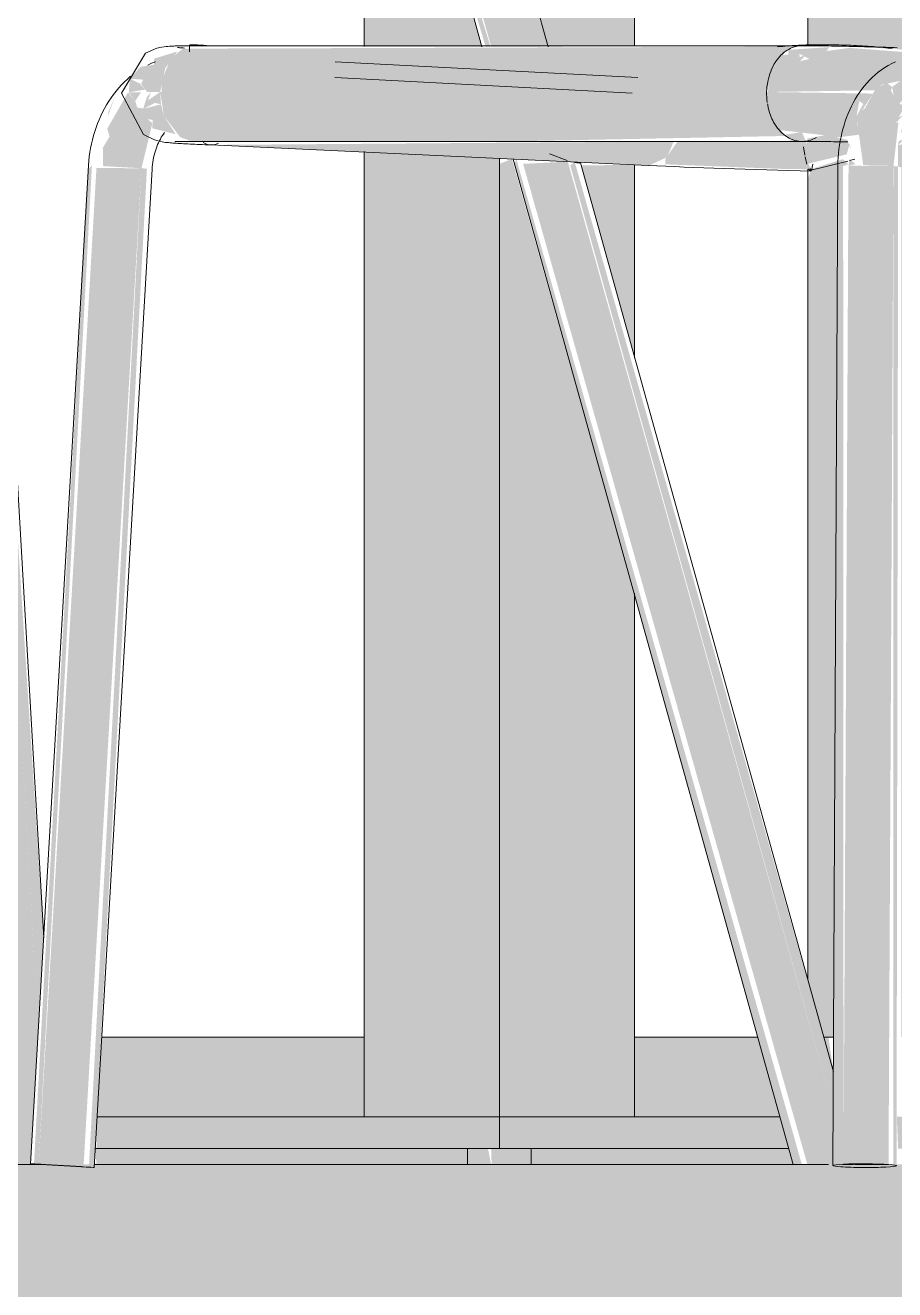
# Model space of a CAD drawing. Header units: inches. Extents: x -23034 to -8288, y -132 to 853.
# Drawn here: x -19240.32 to -19226.67, y -1.96 to 17.87 of the extents above; entities that cross this region are included whole.
import ezdxf

# ---------------------------------------------------------------- set-up
doc = ezdxf.new("R2010")
doc.units = ezdxf.units.IN
doc.header["$MEASUREMENT"] = 0
for name, color, linetype, lineweight in [('A-GLAZ-CWMG', 51, 'Continuous', 9), ('C-BLDG-PADS', 91, 'Continuous', 9), ('I-FURN', 30, 'Continuous', 9)]:
    doc.layers.add(name, color=color, linetype=linetype, lineweight=lineweight)

# ---------------------------------------------------------------- blocks, each defined once
blk = doc.blocks.new('HermanMiller_Collection_Air-Chair_SideChair_Arms - Arms-V30-Section 8')
at = {"layer": 'I-FURN'}
h = blk.add_hatch(color=256, dxfattribs=at)
h.paths.add_polyline_path([(-26090.247, 0), (-26090.059, 0), (-26090.059, 0.876), (-26094.223, 15.735), (-26094.925, 15.701), (-26090.461, 0), (-26090.359, 0)], flags=0)
h.paths.add_polyline_path([(-26094.704, 17.539), (-26095.546, 20.56), (-26096.111, 20.368), (-26096.222, 20.357), (-26095.425, 17.539), (-26094.718, 17.539)], flags=0)
h = blk.add_hatch(color=256, dxfattribs=at)
h.paths.add_polyline_path([(-26089.645, 0), (-26089.727, 0.01), (-26089.651, 0)], flags=0)
h.paths.add_polyline_path([(-26090.055, 0.861), (-26090.059, 1.485), (-26094.114, 15.73), (-26094.184, 15.675), (-26090.059, 0.876)], flags=0)
h.paths.add_polyline_path([(-26094.694, 17.539), (-26094.537, 17.55), (-26095.472, 20.608), (-26095.537, 20.53), (-26094.704, 17.539)], flags=0)
h = blk.add_hatch(color=256, dxfattribs=at)
h.paths.add_polyline_path([(-26090.682, 0), (-26090.548, 0), (-26095.03, 15.773), (-26095.058, 15.701), (-26090.823, 0.507)], flags=0)
h.paths.add_polyline_path([(-26095.437, 17.539), (-26096.311, 20.399), (-26096.356, 20.357), (-26095.513, 17.539), (-26095.447, 17.539)], flags=0)
h = blk.add_hatch(color=256, dxfattribs=at)
h.paths.add_polyline_path([(-26101.115, 16.822), (-26100.922, 16.952), (-26101.098, 17.036)], flags=0)
h.paths.add_polyline_path([(-26100.825, 16.826), (-26100.623, 16.828), (-26100.544, 17.2), (-26100.353, 17.463), (-26100.718, 17.351), (-26100.719, 17.256), (-26100.931, 17.223), (-26101.098, 17.036), (-26100.892, 17.022), (-26100.922, 16.952), (-26100.827, 16.828)], flags=0)
h = blk.add_hatch(color=256, dxfattribs=at)
h.paths.add_polyline_path([(-26095.801, 16.825), (-26091.101, 16.828), (-26090.968, 17.29), (-26090.769, 17.489), (-26090.65, 17.539), (-26100.267, 17.508), (-26100.458, 17.351), (-26100.603, 16.998), (-26100.6, 16.828), (-26096.033, 16.826)], flags=0)
h.paths.add_polyline_path([(-26096.618, 17.356), (-26096.618, 17.356), (-26096.613, 17.356)], flags=0)
h = blk.add_hatch(color=256, dxfattribs=at)
h.paths.add_polyline_path([(-26087.936, 16.742), (-26087.99, 17.069), (-26088.359, 17.259), (-26088.382, 17.369), (-26088.657, 17.337), (-26088.732, 17.439), (-26089.8, 17.52), (-26090.159, 17.47), (-26090.877, 17.405), (-26091.038, 17.151), (-26091.083, 16.828), (-26089.4, 16.855), (-26089.295, 16.941), (-26088.597, 17.085), (-26088.588, 16.948), (-26088.699, 16.838), (-26088.188, 16.755), (-26087.948, 16.743)], flags=0)
h.paths.add_polyline_path([(-26088.546, 16.839), (-26088.473, 16.865), (-26088.541, 16.839)], flags=0)
h.paths.add_polyline_path([(-26088.06, 17.212), (-26088.205, 17.313), (-26088.359, 17.259), (-26088.155, 17.227)], flags=0)
h.paths.add_polyline_path([(-26090.576, 17.311), (-26090.587, 17.425), (-26090.43, 17.347)], flags=0)
for points in [[(-26090.76, 17.539), (-26090.769, 17.549), (-26090.769, 17.539)], [(-26101.44, 16.448), (-26101.336, 16.751), (-26101.437, 16.51)], [(-26095.283, 16.05), (-26090.802, 16.138), (-26090.991, 16.355), (-26091.101, 16.828), (-26100.622, 16.827), (-26100.563, 16.45), (-26100.306, 16.117), (-26100.125, 16.053), (-26096.033, 16.05)], [(-26089.691, 16.448), (-26089.64, 16.707), (-26089.713, 16.61), (-26089.702, 16.529)], [(-26090.394, 15.615), (-26090.447, 15.7), (-26090.49, 15.778), (-26090.46, 15.989), (-26090.547, 16.199), (-26090.823, 16.156), (-26090.686, 16.077), (-26090.802, 16.053), (-26092.5, 16.051), (-26092.691, 15.776), (-26092.691, 15.693), (-26090.866, 15.621)], [(-26092.944, 15.675), (-26092.663, 15.806), (-26092.559, 16.051), (-26099.814, 15.997), (-26092.976, 15.676)], [(-26102.531, 0.005), (-26101.694, 15.674), (-26101.75, 15.621), (-26102.604, 0.009)], [(-26101.826, -0.036), (-26100.916, 15.63), (-26101.623, 15.637), (-26102.531, 0.005), (-26101.934, -0.029)], [(-26101.66, -0.047), (-26100.831, 15.625), (-26100.916, 15.63), (-26101.741, -0.041), (-26101.685, -0.045)], [(-26090.059, -0.014), (-26089.893, 0.005), (-26089.9, 15.665), (-26089.982, 15.652), (-26090.052, 1.402)], [(-26089.187, -0.001), (-26089.109, 15.665), (-26089.815, 15.671), (-26089.893, 0.005), (-26089.285, 0.005)], [(-26089.061, -0.022), (-26089.036, 15.658), (-26089.109, 15.665), (-26089.113, -0.007), (-26089.07, -0.015)]]:
    blk.add_hatch(color=256, dxfattribs=at).paths.add_polyline_path(points, flags=0)
h = blk.add_hatch(color=256, dxfattribs=at)
h.paths.add_polyline_path([(-26090.576, 17.311), (-26090.487, 17.406), (-26090.582, 17.374)], flags=0)
h.paths.add_polyline_path([(-26090.76, 17.413), (-26090.159, 17.47), (-26090.117, 17.532), (-26090.76, 17.489), (-26090.76, 17.425)], flags=0)
h = blk.add_hatch(color=256, dxfattribs=at)
h.paths.add_polyline_path([(-26088.953, 16.391), (-26088.546, 16.839), (-26088.851, 16.84), (-26088.924, 16.615)], flags=0)
h.paths.add_polyline_path([(-26089.13, 16.907), (-26089.106, 16.771), (-26089.15, 16.85)], flags=0)
h.paths.add_polyline_path([(-26089.109, 15.665), (-26089.031, 16.356), (-26089.083, 16.333), (-26088.924, 16.615), (-26089.018, 16.64), (-26088.851, 16.84), (-26088.572, 17.004), (-26088.692, 17.138), (-26088.851, 17.05), (-26088.918, 17.062), (-26089.13, 16.907), (-26089.21, 16.965), (-26089.381, 16.894), (-26089.553, 16.579), (-26089.691, 16.448), (-26089.584, 15.676), (-26089.208, 15.67)], flags=0)
h = blk.add_hatch(color=256, dxfattribs=at)
h.paths.add_polyline_path([(-26101.115, 16.822), (-26100.856, 16.867), (-26100.932, 16.945), (-26101.109, 16.826)], flags=0)
h.paths.add_polyline_path([(-26100.916, 15.63), (-26100.745, 16.339), (-26100.82, 16.4), (-26101.021, 16.501), (-26100.983, 16.583), (-26101.015, 16.687), (-26101.127, 16.822), (-26101.454, 16.252), (-26101.417, 16.13), (-26101.523, 15.953), (-26101.522, 15.665), (-26101.024, 15.637)], flags=0)
h.paths.add_polyline_path([(-26100.877, 16.566), (-26100.706, 16.657), (-26100.812, 16.698), (-26100.768, 16.827), (-26100.833, 16.744), (-26100.889, 16.567)], flags=0)
h = blk.add_hatch(color=256, dxfattribs=at)
h.paths.add_polyline_path([(-26100.61, 16.634), (-26100.623, 16.828), (-26100.827, 16.687)], flags=0)
h.paths.add_polyline_path([(-26100.38, 16.166), (-26100.563, 16.45), (-26100.61, 16.634), (-26100.877, 16.566), (-26101.109, 16.604), (-26100.951, 16.418), (-26100.741, 16.39), (-26100.745, 16.258)], flags=0)
h.paths.add_polyline_path([(-26101.015, 16.687), (-26100.922, 16.825), (-26101.115, 16.822)], flags=0)
h = blk.add_hatch(color=256, dxfattribs=at)
h.paths.add_polyline_path([(-26090.327, 16.074), (-26089.62, 16.161), (-26089.656, 16.231), (-26089.685, 16.338), (-26089.609, 16.526), (-26089.431, 16.803), (-26091.101, 16.828), (-26090.991, 16.355), (-26090.906, 16.232), (-26090.191, 16.149)], flags=0)
h.paths.add_polyline_path([(-26088.765, 16.099), (-26088.412, 16.143), (-26088.384, 16.26), (-26088.185, 16.156), (-26088.083, 16.274), (-26088.224, 16.376), (-26088.004, 16.423), (-26087.956, 16.743), (-26088.628, 16.749), (-26088.99, 16.22), (-26088.953, 16.115), (-26088.887, 16.11)], flags=0)
h.paths.add_polyline_path([(-26088.686, 16.205), (-26088.862, 16.333), (-26088.749, 16.403), (-26088.559, 16.423), (-26088.384, 16.26)], flags=0)
h.paths.add_polyline_path([(-26088.924, 16.615), (-26088.999, 16.663), (-26088.953, 16.619)], flags=0)
h.paths.add_polyline_path([(-26089.083, 16.333), (-26088.942, 16.475), (-26089.029, 16.429), (-26089.071, 16.354)], flags=0)
h.paths.add_polyline_path([(-26089.691, 16.448), (-26089.66, 16.696), (-26089.583, 16.64), (-26089.681, 16.465)], flags=0)
h = blk.add_hatch(color=256, dxfattribs=at)
h.paths.add_polyline_path([(-26090.472, 15.697), (-26089.843, 15.85), (-26089.797, 16.016), (-26089.775, 15.924), (-26089.837, 16.079), (-26090.191, 16.149), (-26090.461, 16.098), (-26090.49, 15.778)], flags=0)
h.paths.add_polyline_path([(-26089.04, 15.988), (-26088.919, 16.112), (-26089.025, 16.055), (-26089.037, 16.002)], flags=0)
h.paths.add_polyline_path([(-26088.686, 16.205), (-26088.45, 16.322), (-26088.623, 16.416), (-26088.839, 16.382), (-26088.83, 16.258), (-26088.7, 16.21)], flags=0)
for p, q in [((-26094.532, 17.536), (-26095.42, 20.719)), ((-26096.383, 20.451), (-26095.571, 17.539)), ((-26100.161, 17.563), (-26100.161, 17.459)), ((-26097.877, 17.303), (-26093.121, 17.053)), ((-26097.881, 17.053), (-26093.214, 16.808)), ((-26099.828, 15.997), (-26092.961, 15.675)), ((-26090.502, 15.835), (-26090.524, 15.97)), ((-26101.747, 15.676), (-26102.658, 0.011)), ((-26095.08, 15.775), (-26090.683, 0)), ((-26094.508, 15.859), (-26094.235, 15.754)), ((-26090.05, 1.454), (-26094.025, 15.717)), ((-26090.472, 15.697), (-26090.497, 15.809)), ((-26090.423, 15.597), (-26089.827, 15.745)), ((-26089.802, 15.751), (-26089.714, 15.773)), ((-26101.659, -0.047), (-26100.749, 15.618)), ((-26090.424, 15.597), (-26090.446, 15.622)), ((-26090.406, 15.622), (-26090.424, 15.597)), ((-26089.983, 15.65), (-26090.06, -0.016)), ((-26090.683, 0), (-26090.682, 0)), ((-26089.909, 0), (-26089.815, 0)), ((-26089.815, 0), (-26089.738, 0))]:
    blk.add_line(p, q, dxfattribs=at)
at = {"layer": 'I-FURN', "flags": 128}
for points in [[(-26101.228, 16.809), (-26100.855, 17.439), (-26100.677, 17.514), (-26100.602, 17.532), (-26100.558, 17.538), (-26100.526, 17.542), (-26100.5, 17.544), (-26100.477, 17.546), (-26100.454, 17.547), (-26100.432, 17.548), (-26100.409, 17.549), (-26100.385, 17.55), (-26100.36, 17.55), (-26100.334, 17.551), (-26100.306, 17.551), (-26100.278, 17.552), (-26100.248, 17.552), (-26100.217, 17.552), (-26100.184, 17.552), (-26100.15, 17.552), (-26100.115, 17.552), (-26100.105, 17.552)], [(-26100.351, 17.526), (-26100.348, 17.526), (-26100.341, 17.526), (-26100.331, 17.525), (-26100.318, 17.523), (-26100.302, 17.522), (-26100.284, 17.521), (-26100.264, 17.52), (-26100.242, 17.518)], [(-26090.546, 17.552), (-26097.981, 17.55), (-26100.105, 17.552)], [(-26089.053, 17.523), (-26089.097, 17.524), (-26089.141, 17.526), (-26089.186, 17.527), (-26089.232, 17.529), (-26089.278, 17.53), (-26089.325, 17.532), (-26089.372, 17.533), (-26089.42, 17.535), (-26089.468, 17.536), (-26089.516, 17.537), (-26089.564, 17.539), (-26089.613, 17.54), (-26089.661, 17.541), (-26089.709, 17.542), (-26089.758, 17.543), (-26089.806, 17.544), (-26089.853, 17.545), (-26089.901, 17.546), (-26089.948, 17.547), (-26089.994, 17.548), (-26090.04, 17.548), (-26090.085, 17.549), (-26090.13, 17.55), (-26090.174, 17.55), (-26090.216, 17.551), (-26090.258, 17.551), (-26090.299, 17.552), (-26090.34, 17.552), (-26090.379, 17.552), (-26090.416, 17.552), (-26090.453, 17.552), (-26090.489, 17.552), (-26090.523, 17.552), (-26090.547, 17.552)], [(-26100.698, 17.303), (-26100.758, 17.278), (-26100.817, 17.25)], [(-26089.076, 17.3), (-26089.134, 17.273), (-26089.191, 17.244), (-26089.245, 17.212), (-26089.298, 17.177), (-26089.348, 17.139), (-26089.397, 17.099), (-26089.443, 17.057), (-26089.487, 17.013), (-26089.53, 16.967), (-26089.57, 16.92), (-26089.608, 16.871), (-26089.645, 16.82), (-26089.679, 16.768), (-26089.711, 16.714), (-26089.742, 16.659), (-26089.771, 16.603), (-26089.797, 16.546), (-26089.822, 16.488), (-26089.845, 16.429), (-26089.866, 16.369), (-26089.886, 16.309), (-26089.903, 16.247), (-26089.919, 16.185), (-26089.933, 16.122), (-26089.946, 16.059), (-26089.956, 15.995), (-26089.965, 15.931), (-26089.972, 15.866), (-26089.977, 15.802), (-26089.981, 15.737), (-26089.982, 15.671), (-26089.983, 15.65)], [(-26101.088, 17.074), (-26101.137, 17.031), (-26101.185, 16.987), (-26101.23, 16.941), (-26101.274, 16.893), (-26101.316, 16.843), (-26101.356, 16.791), (-26101.394, 16.738), (-26101.43, 16.684), (-26101.464, 16.628), (-26101.497, 16.571), (-26101.527, 16.513), (-26101.556, 16.453), (-26101.583, 16.393), (-26101.607, 16.332), (-26101.63, 16.269), (-26101.651, 16.206), (-26101.67, 16.143), (-26101.687, 16.078), (-26101.702, 16.013), (-26101.715, 15.948), (-26101.726, 15.882), (-26101.735, 15.815), (-26101.742, 15.749), (-26101.747, 15.682), (-26101.747, 15.676)], [(-26101.228, 16.809), (-26100.886, 16.16), (-26100.712, 16.077), (-26100.638, 16.056), (-26100.594, 16.047), (-26100.563, 16.042), (-26100.538, 16.038), (-26100.514, 16.035), (-26100.492, 16.033), (-26100.469, 16.031), (-26100.446, 16.029), (-26100.422, 16.027), (-26100.398, 16.025), (-26100.371, 16.023), (-26100.344, 16.022), (-26100.316, 16.02), (-26100.286, 16.018), (-26100.255, 16.016), (-26100.222, 16.014), (-26100.188, 16.013), (-26100.153, 16.011), (-26100.117, 16.009), (-26100.08, 16.008), (-26100.041, 16.006), (-26100.001, 16.004), (-26099.961, 16.002), (-26099.919, 16.001), (-26099.877, 15.999), (-26099.833, 15.998), (-26099.826, 15.997)], [(-26100.749, 15.618), (-26100.746, 15.655), (-26100.743, 15.692), (-26100.738, 15.729), (-26100.732, 15.765), (-26100.725, 15.801), (-26100.717, 15.836), (-26100.708, 15.871), (-26100.698, 15.905), (-26100.687, 15.938), (-26100.675, 15.97), (-26100.663, 16.002), (-26100.649, 16.032), (-26100.635, 16.061), (-26100.62, 16.09), (-26100.605, 16.117), (-26100.589, 16.142), (-26100.573, 16.167), (-26100.557, 16.19)], [(-26100.387, 16.048), (-26100.385, 16.049), (-26100.378, 16.049), (-26100.368, 16.049), (-26100.355, 16.05), (-26100.339, 16.05), (-26100.321, 16.051), (-26100.3, 16.051), (-26100.278, 16.051), (-26100.254, 16.052), (-26100.228, 16.052), (-26100.2, 16.052), (-26100.171, 16.052), (-26100.14, 16.052), (-26100.107, 16.052)], [(-26090.543, 16.052), (-26097.981, 16.05), (-26100.107, 16.052)], [(-26089.825, 16.044), (-26089.871, 16.045), (-26089.917, 16.046), (-26089.962, 16.047), (-26090.007, 16.048), (-26090.052, 16.048), (-26090.095, 16.049), (-26090.138, 16.05), (-26090.18, 16.05), (-26090.222, 16.051), (-26090.262, 16.051), (-26090.301, 16.052), (-26090.339, 16.052), (-26090.376, 16.052), (-26090.412, 16.052), (-26090.446, 16.052), (-26090.479, 16.052), (-26090.511, 16.052), (-26090.541, 16.052), (-26090.542, 16.052)], [(-26092.961, 15.675), (-26092.826, 15.669), (-26092.686, 15.663), (-26092.543, 15.657), (-26092.395, 15.65), (-26092.244, 15.644), (-26092.089, 15.638), (-26091.93, 15.633), (-26091.769, 15.627), (-26091.605, 15.621), (-26091.438, 15.615), (-26091.269, 15.61), (-26091.098, 15.604), (-26090.925, 15.599), (-26090.751, 15.594), (-26090.576, 15.589), (-26090.415, 15.585)], [(-26090.661, 0), (-26090.616, 0), (-26090.548, 0)], [(-26090.548, 0), (-26090.461, 0), (-26090.359, 0), (-26090.247, 0), (-26090.131, 0)]]:
    blk.add_lwpolyline(points, dxfattribs=at)
at = {"layer": 'I-FURN'}
for centre, major_axis, ratio, start_param, end_param in [((-26094.015, 16.463), (-0.021, 0.75), 0.90616, 2.940591, 3.083211), ((-26090.395, 16.334), (0.02, 0.75), 0.096081, 3.166388, 3.689986), ((-26090.395, 16.334), (0.02, 0.75), 0.096081, 2.904588, 3.166388), ((-26102.159, -0.018), (-0.499, 0.029), 0.004932, 5.55572, 6.341118), ((-26102.159, -0.018), (-0.499, 0.029), 0.004932, 0.581531, 0.843331), ((-26102.159, -0.018), (-0.499, 0.029), 0.004932, 3.984923, 5.55572), ((-26089.56, -0.018), (-0.5, 0.002), 0.058011, 5.440141, 6.225539), ((-26089.56, -0.018), (-0.5, 0.002), 0.058011, 3.869345, 5.440141), ((-26102.159, -0.018), (-0.499, 0.029), 0.004932, 0.843331, 2.414127), ((-26102.159, -0.018), (-0.499, 0.029), 0.004932, 3.199525, 3.984923), ((-26102.159, -0.018), (-0.499, 0.029), 0.004932, 2.414127, 2.675926), ((-26089.56, -0.018), (-0.5, 0.002), 0.058011, 0, 0.727752), ((-26089.56, -0.018), (-0.5, 0.002), 0.058011, 0.727752, 2.298549), ((-26089.56, -0.018), (-0.5, 0.002), 0.058011, 2.298549, 3.869345)]:
    blk.add_ellipse(centre, major_axis=major_axis, ratio=ratio, start_param=start_param, end_param=end_param, dxfattribs=at)
for points, knots in [([(-26100.154, 17.558), (-26100.168, 17.563), (-26100.153, 17.57), (-26100.016, 17.567), (-26099.859, 17.556), (-26099.779, 17.55)], [-0.6, -0.6, -0.6, -0.6, -0.4, -0.2, -0.0246731, -0.0246731, -0.0246731, -0.0246731]), ([(-26091.101, 16.828), (-26091.098, 16.94), (-26091.054, 17.163), (-26090.902, 17.403), (-26090.714, 17.532), (-26090.589, 17.555), (-26090.526, 17.552)], [0, 0, 0, 0, 0.285714, 0.571429, 0.785714, 1, 1, 1, 1]), ([(-26090.563, 16.053), (-26090.646, 16.057), (-26090.811, 16.115), (-26090.99, 16.321), (-26091.064, 16.518), (-26091.084, 16.619), (-26091.087, 16.64)], [0, 0, 0, 0, 0.2857143, 0.5714286, 0.7857143, 0.8387102, 0.8387102, 0.8387102, 0.8387102])]:
    blk.add_open_spline(points, degree=3, knots=knots, dxfattribs=at)
for points in [[(-26090.929, 17.538), (-26090.873, 17.542), (-26090.816, 17.546), (-26090.76, 17.55)], [(-26090.76, 17.55), (-26090.684, 17.557), (-26090.498, 17.568), (-26090.153, 17.572), (-26089.779, 17.562), (-26089.419, 17.541), (-26089.216, 17.521), (-26089.13, 17.51)], [(-26091.091, 16.661), (-26091.099, 16.716), (-26091.102, 16.772), (-26091.101, 16.828)], [(-26090.319, 16.116), (-26090.357, 16.093), (-26090.437, 16.059), (-26090.521, 16.051), (-26090.563, 16.053)], [(-26099.814, 15.997), (-26099.859, 15.997), (-26099.905, 16.009), (-26099.948, 16.035)], [(-26099.707, 16.024), (-26099.742, 16.007), (-26099.778, 15.998), (-26099.814, 15.997)]]:
    blk.add_open_spline(points, degree=3, dxfattribs=at)
blk = doc.blocks.new('Falcon 7700 Series Pedestal Base - 36_ Square Top x 30_ - Wheelchair Height-V35-Section 8')
at = {"layer": 'I-FURN'}
h = blk.add_hatch(color=256, dxfattribs=at)
h.paths.add_polyline_path([(-26097.419, 0.75), (-26095.297, 0.75), (-26095.297, 15.785), (-26097.419, 15.885), (-26097.419, 1.402)], flags=0)
h.paths.add_polyline_path([(-26095.571, 17.539), (-26096.776, 21.547), (-26097.419, 23.264), (-26097.419, 17.54), (-26095.645, 17.539)], flags=0)
h.paths.add_polyline_path([(-26096.925, 24.821), (-26096.841, 24.821), (-26096.873, 24.651)], flags=0)
h.paths.add_polyline_path([(-26095.297, 20.278), (-26095.375, 26.1), (-26095.642, 25.985), (-26096.29, 25.803), (-26096.324, 25.92), (-26096.267, 26.064), (-26096.248, 26.152), (-26096.33, 26.148), (-26096.742, 25.663), (-26096.89, 24.616), (-26096.701, 23.956), (-26096.629, 23.91), (-26095.333, 20.406)], flags=0)
h.paths.add_polyline_path([(-26096.729, 25.392), (-26096.694, 25.703), (-26096.637, 25.667), (-26096.694, 25.496)], flags=0)
h.paths.add_polyline_path([(-26097.419, 26.011), (-26097.276, 26.135), (-26097.181, 26.093), (-26096.592, 26.681), (-26095.977, 26.935), (-26095.297, 27.128), (-26095.297, 28.5), (-26097.419, 28.5), (-26097.419, 26.043)], flags=0)
h.paths.add_polyline_path([(-26096.977, 26.335), (-26096.694, 26.482), (-26096.905, 26.383), (-26096.919, 26.374)], flags=0)
h = blk.add_hatch(color=256, dxfattribs=at)
h.paths.add_polyline_path([(-26093.176, 0.75), (-26093.176, 8.948), (-26095.099, 15.776), (-26095.297, 15.701), (-26095.297, 0.75)], flags=0)
h.paths.add_polyline_path([(-26093.176, 12.667), (-26093.176, 15.686), (-26094.014, 15.675), (-26093.957, 15.468)], flags=0)
h.paths.add_polyline_path([(-26094.534, 17.54), (-26093.176, 17.55), (-26093.176, 26.484), (-26095.297, 26.1), (-26095.263, 20.157), (-26094.537, 17.55)], flags=0)
h.paths.add_polyline_path([(-26095.297, 27.081), (-26094.337, 27.274), (-26093.176, 27.538), (-26093.176, 28.5), (-26095.297, 28.5), (-26095.297, 27.086)], flags=0)
h = blk.add_hatch(color=256, dxfattribs=at)
h.paths.add_polyline_path([(-26101.024, 0.25), (-26095.297, 0.25), (-26095.297, 0.75), (-26101.614, 0.75), (-26101.621, 0.25), (-26101.147, 0.25)], flags=0)
h.paths.add_polyline_path([(-26104.673, 0.25), (-26103.26, 0.25), (-26103.323, 0.75), (-26110.854, 0.75), (-26110.854, 0.25)], flags=0)
h = blk.add_hatch(color=256, dxfattribs=at)
h.paths.add_polyline_path([(-26086.494, 0.25), (-26079.741, 0.25), (-26079.741, 0.75), (-26087.305, 0.75), (-26087.335, 0.25)], flags=0)
h.paths.add_polyline_path([(-26088.993, 0.25), (-26088.335, 0.25), (-26088.348, 0.75), (-26089.057, 0.75), (-26089.036, 0.25)], flags=0)
h.paths.add_polyline_path([(-26090.751, 0.25), (-26090.891, 0.75), (-26095.297, 0.75), (-26095.297, 0.25)], flags=0)
blk.add_hatch(color=256, dxfattribs=at).paths.add_polyline_path([(-26095.297, 0), (-26095.168, 0), (-26095.168, 0.25), (-26095.427, 0.25), (-26095.418, 0)], flags=0)
for p, q in [((-26093.176, 17.548), (-26093.176, 26.484)), ((-26097.419, 17.54), (-26097.419, 23.264)), ((-26097.419, 0.75), (-26097.419, 15.896)), ((-26095.297, 15.785), (-26095.297, 0.75)), ((-26093.176, 12.659), (-26093.176, 15.686)), ((-26093.176, 0.75), (-26093.176, 8.965)), ((-26101.614, 0.75), (-26095.297, 0.75)), ((-26095.297, 0.75), (-26090.89, 0.75)), ((-26095.297, 0.25), (-26095.297, 0.75)), ((-26095.297, 0.25), (-26101.643, 0.25)), ((-26095.797, 0.25), (-26095.797, 0)), ((-26095.797, 0.25), (-26095.797, 0)), ((-26090.751, 0.25), (-26095.297, 0.25)), ((-26094.797, 0), (-26094.797, 0.25)), ((-26094.797, 0), (-26094.797, 0.25))]:
    blk.add_line(p, q, dxfattribs=at)
blk = doc.blocks.new('HermanMiller_Collection_Air-Chair_SideChair_Arms - Arms-V37-Section 8')
at = {"layer": 'I-FURN'}
for points in [[(-26102.657, 0), (-26102.657, 0.01), (-26102.535, 2.11), (-26103.323, 15.665), (-26104.027, 15.624), (-26103.119, 0), (-26102.774, 0)], [(-26102.535, 2.11), (-26102.451, 3.546), (-26103.237, 15.67), (-26103.321, 15.636), (-26102.604, 3.308)]]:
    blk.add_hatch(color=256, dxfattribs=at).paths.add_polyline_path(points, flags=0)
blk.add_line((-26102.451, 3.554), (-26103.155, 15.676), dxfattribs=at)
blk = doc.blocks.new('Rectangular Mullion - Rectangular Mullion 1-775617-Section 8')
at = {"layer": 'A-GLAZ-CWMG'}
h = blk.add_hatch(color=256, dxfattribs=at)
h.paths.add_polyline_path([(-26122.037, 0), (-26117.554, 0.009), (-26117.689, 2), (-26125.515, 2), (-26125.515, 0), (-26122.162, 0)], flags=0)
h.paths.add_polyline_path([(-26116.344, 0), (-26115.842, 0.055), (-26115.919, 2), (-26116.67, 2), (-26116.607, 0.009), (-26116.607, 0)], flags=0)
h.paths.add_polyline_path([(-26103.811, 0), (-26103.246, 0.005), (-26103.323, 0.25), (-26109.146, 0.25), (-26109.146, 0), (-26103.929, 0)], flags=0)
h.paths.add_polyline_path([(-26100.75, 0), (-26095.427, 0), (-26095.475, 0.25), (-26101.643, 0.25), (-26101.621, 0), (-26100.774, 0)], flags=0)
h.paths.add_polyline_path([(-26114.221, 0), (-26109.405, 0), (-26109.405, 0.25), (-26110.854, 0.25), (-26110.854, 0.75), (-26103.289, 0.75), (-26103.43, 2), (-26113.664, 2), (-26113.83, 1.402)], flags=0)
h.paths.add_polyline_path([(-26093.176, 0), (-26090.682, 0), (-26090.751, 0.25), (-26095.168, 0.25), (-26095.168, 0)], flags=0)
h.paths.add_polyline_path([(-26100.774, 0.75), (-26097.419, 0.75), (-26097.419, 2), (-26101.541, 2), (-26101.614, 0.75), (-26100.831, 0.75)], flags=0)
h.paths.add_polyline_path([(-26093.176, 0.75), (-26090.891, 0.75), (-26091.239, 2), (-26093.176, 2), (-26093.176, 1.402)], flags=0)
h.paths.add_polyline_path([(-26114.851, 1.458), (-26114.707, 2), (-26114.853, 2), (-26114.853, 1.912)], flags=0)
h.paths.add_polyline_path([(-26090.052, 1.458), (-26090.131, 2), (-26090.203, 2), (-26090.059, 1.485)], flags=0)
for p, q in [((-26097.419, 2), (-26101.541, 2)), ((-26091.238, 2), (-26093.176, 2)), ((-26090.046, 2), (-26090.21, 2))]:
    blk.add_line(p, q, dxfattribs=at)
blk = doc.blocks.new('Rectangular Mullion - Rectangular Mullion 1-827470-Section 8')
at = {"layer": 'A-GLAZ-CWMG'}
h = blk.add_hatch(color=256, dxfattribs=at)
h.paths.add_polyline_path([(-26088.453, 2), (-26088.453, 15.991), (-26088.453, 16.014), (-26088.532, 16.128), (-26089.04, 15.988), (-26089.036, 15.658), (-26088.984, 15.643), (-26088.984, 2)], flags=0)
h.paths.add_polyline_path([(-26089.815, 15.671), (-26089.709, 15.697), (-26089.798, 15.777), (-26089.815, 15.674)], flags=0)
h.paths.add_polyline_path([(-26090.203, 2), (-26090.049, 2), (-26089.9, 15.665), (-26089.819, 15.697), (-26089.904, 15.774), (-26090.392, 15.622), (-26090.453, 15.468), (-26090.453, 2.896), (-26090.247, 2.158)], flags=0)
h.paths.add_polyline_path([(-26088.453, 17.429), (-26088.505, 27.114), (-26090.453, 26.83), (-26090.453, 17.566), (-26089.112, 17.507), (-26088.472, 17.431)], flags=0)
h.paths.add_polyline_path([(-26090.453, 27.884), (-26088.453, 28.169), (-26088.453, 28.5), (-26090.38, 28.5), (-26090.453, 27.903)], flags=0)
h.paths.add_polyline_path([(-26090.453, 30), (-26088.453, 30), (-26088.453, 96), (-26090.453, 96), (-26090.453, 38.912)], flags=0)
for p, q in [((-26090.453, 26.895), (-26090.453, 17.566)), ((-26090.453, 15.618), (-26090.453, 2.896)), ((-26090.046, 2), (-26090.21, 2))]:
    blk.add_line(p, q, dxfattribs=at)

msp = doc.modelspace()

# ---------------------------------------------------------------- hatches: boundary and pattern name
at = {"layer": 'C-BLDG-PADS'}
h = msp.add_hatch(dxfattribs=at)
h.set_pattern_fill('FP_10', color=256, style=0, pattern_type=2)
h.set_pattern_definition([(50, (-32953.716, 71.503), (55.0854, -4.81984), [5.76, -63.36]), (355, (-32953.716, 71.503), (-10.65569, 57.76853), [4.608, -50.688]), (100.451, (-32949.126, 71.1), (44.42947, 52.94866), [4.895, -53.848]), (46.184, (-32953.716, 86.86), (81.96444, -12.71212), [8.64, -95.04]), (96.636, (-32946.886, 85.804), (71.7815, 74.81238), [7.343, -80.772]), (351.184, (-32953.72, 86.86), (71.78195, 74.81243), [6.912, -76.032]), (21, (-32946.036, 83.023), (45.84207, -30.92146), [5.76, -63.36]), (326, (-32946.036, 83.023), (18.68706, 55.69148), [4.608, -50.688]), (71.451, (-32942.216, 80.446), (64.52891, 24.77011), [4.895, -53.848]), (37.5, (-32953.716, 71.503), (0.933895, 25.566816), [2.534, -47.539, 2.534, -48.922, -50.88]), (37.5, (-32953.716, 71.503), (0.933895, 25.566816), [-101.53, 2.534, -48.346]), (7.5, (-32953.716, 71.503), (20.20404, 30.291303), [2.534, -26.803, 2.534, -46.387, -19.392]), (7.5, (-32953.716, 71.503), (20.20404, 30.291303), [-78.259, 2.534, -16.858]), (327.5, (-32970.843, 71.503), (40.997785, -1.732403), [2.534, -16.666, 2.534, -57.37, -79.488]), (327.5, (-32970.843, 71.503), (40.997785, -1.732403), [-79.104, 2.534, -76.954]), (317.5, (-32978.523, 71.503), (44.78888, 7.68784), [2.534, -22.426, 2.534, -37.248, -56.448]), (317.5, (-32978.523, 71.503), (44.78888, 7.68784), [-64.742, 2.534, -53.914])])
h.paths.add_polyline_path([(-19421.96786, -6), (-15196.21786, -6), (-15196.21786, 0), (-19421.96786, 0)], flags=0)

# ---------------------------------------------------------------- linework, layer by layer
for p, q in [((-19240.01023, 0), (-19254.35618, 0)), ((-19228.24574, 0), (-19239.23509, 0)), ((-19226.76428, 0), (-19227.29862, 0))]:
    msp.add_line(p, q, dxfattribs=at)

# ---------------------------------------------------------------- block references
at = {"layer": 'A-GLAZ-CWMG'}
for name in ['Rectangular Mullion - Rectangular Mullion 1-827470-Section 8', 'Rectangular Mullion - Rectangular Mullion 1-775617-Section 8']:
    msp.add_blockref(name, (6862.42236, 0), dxfattribs=at)
at = {"layer": 'I-FURN'}
for name in ['Falcon 7700 Series Pedestal Base - 36_ Square Top x 30_ - Wheelchair Height-V35-Section 8', 'HermanMiller_Collection_Air-Chair_SideChair_Arms - Arms-V37-Section 8', 'HermanMiller_Collection_Air-Chair_SideChair_Arms - Arms-V30-Section 8']:
    msp.add_blockref(name, (6862.42236, 0), dxfattribs=at)

doc.saveas('drawing.dxf')
